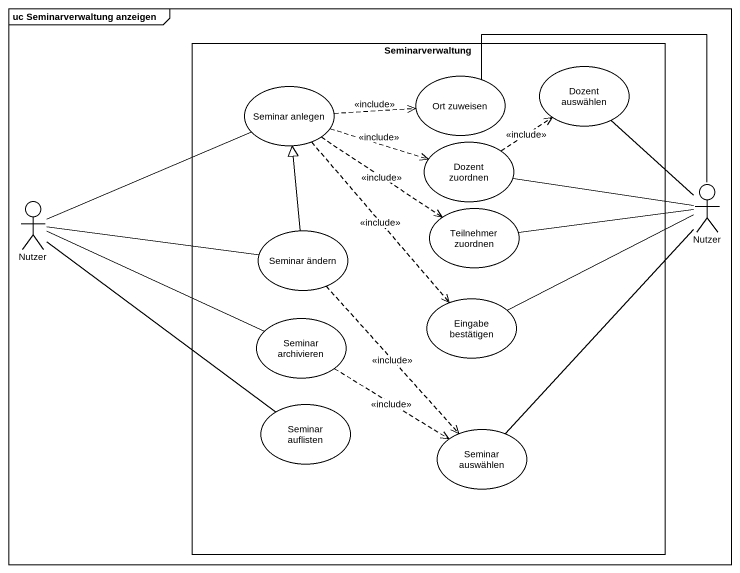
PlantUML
@startuml
mainframe uc Seminarverwaltung anzeigen
rectangle Seminarverwaltung {
  usecase "Seminar anlegen" as Seminar_anlegen
  usecase "Ort zuweisen" as Ort_zuweisen
  usecase "Dozent auswählen" as Dozent_auswählen
  usecase "Dozent zuordnen" as Dozent_zuordnen
  usecase "Seminar ändern" as Seminar_ändern
  usecase "Teilnehmer zuordnen" as Teilnehmer_zuordnen
  usecase "Seminar archivieren" as Seminar_archivieren
  usecase "Eingabe bestätigen" as Eingabe_bestätigen
  usecase "Seminar auflisten" as Seminar_auflisten
  usecase "Seminar auswählen" as Seminar_auswählen
}
actor Nutzer
actor "Nutzer" as Nutzer_2
Seminar_anlegen .right.> Ort_zuweisen : <<include>>
Seminar_anlegen .right.> Dozent_zuordnen : <<include>>
Seminar_anlegen ..> Teilnehmer_zuordnen : <<include>>
Seminar_anlegen ..> Eingabe_bestätigen : <<include>>
Dozent_zuordnen .up.> Dozent_auswählen : <<include>>
Nutzer -right- Seminar_anlegen
Nutzer -right- Seminar_ändern
Nutzer -right- Seminar_archivieren
Nutzer -- Seminar_auflisten
Nutzer_2 -left- Ort_zuweisen
Nutzer_2 -up- Dozent_auswählen
Nutzer_2 -left- Dozent_zuordnen
Nutzer_2 -left- Teilnehmer_zuordnen
Nutzer_2 -left- Eingabe_bestätigen
Nutzer_2 -- Seminar_auswählen
Seminar_ändern -up-|> Seminar_anlegen
Seminar_ändern ..> Seminar_auswählen : <<include>>
Seminar_archivieren ..> Seminar_auswählen : <<include>>
@enduml
